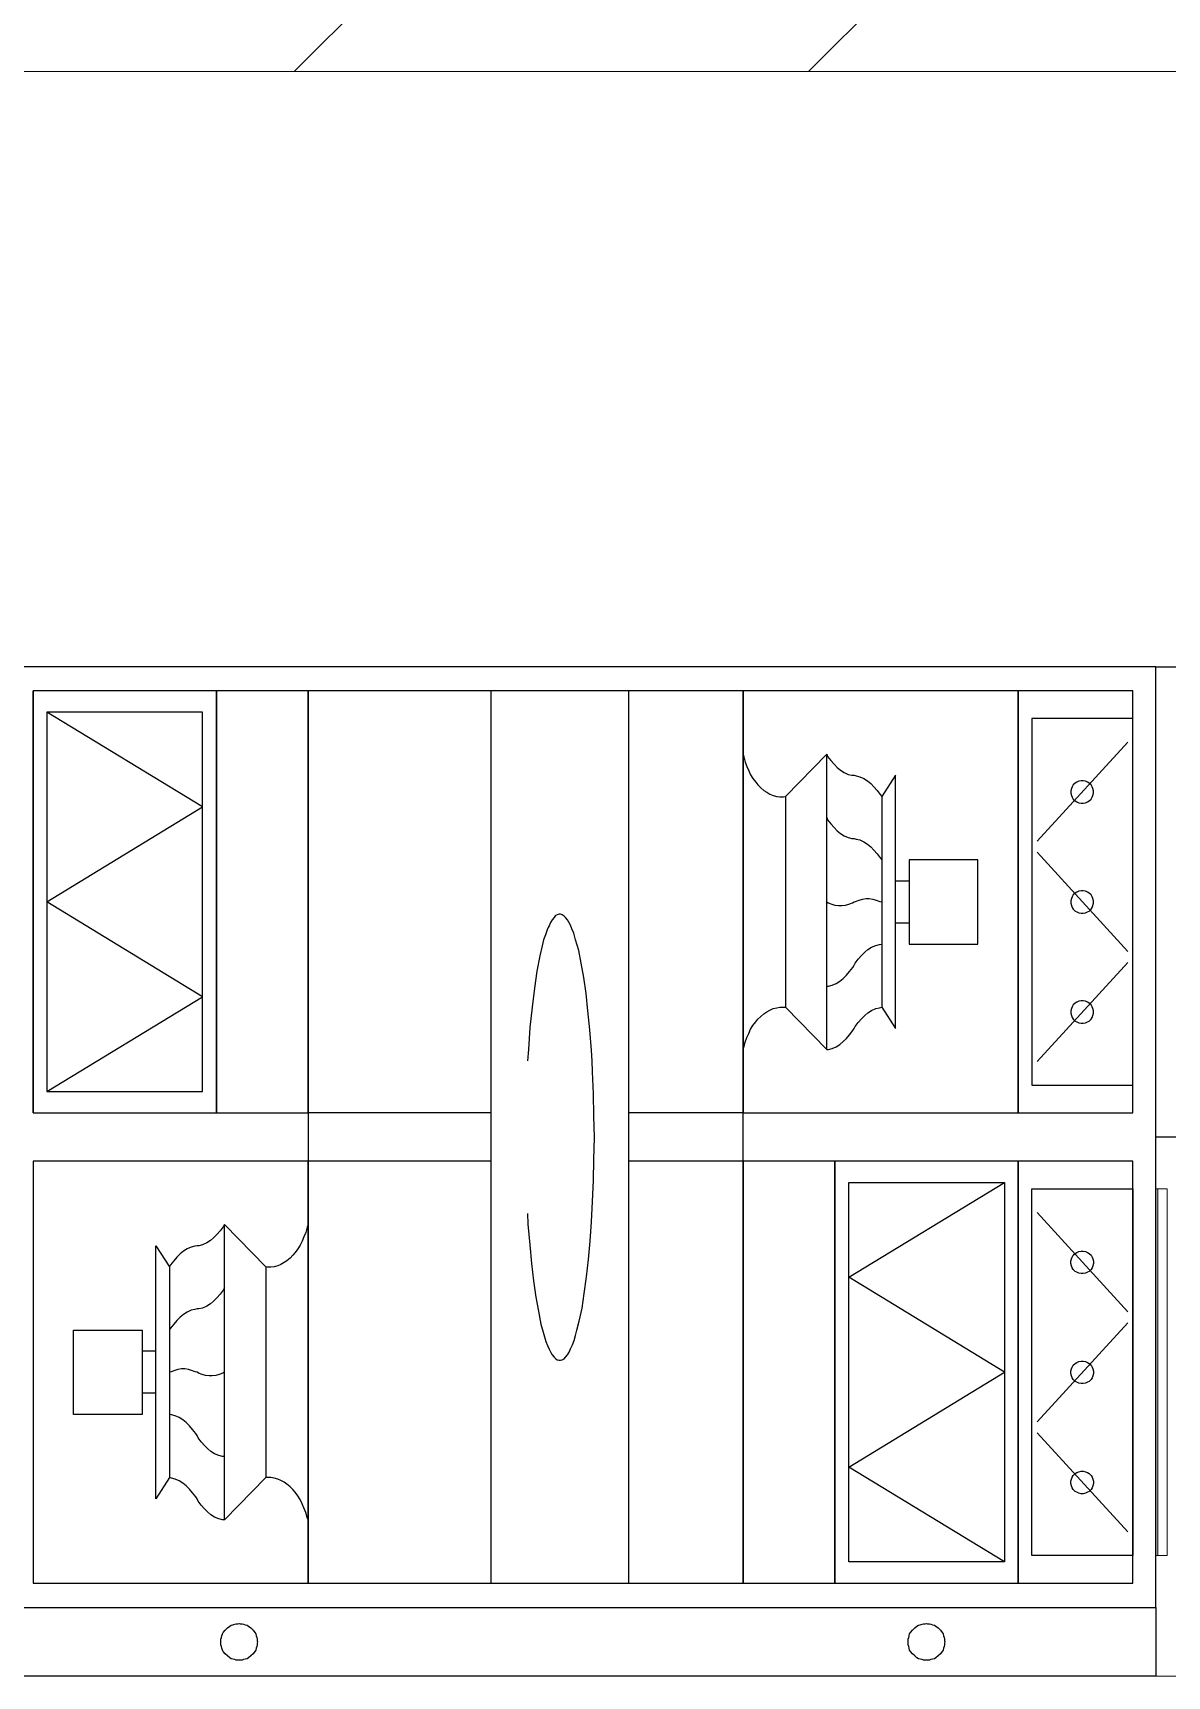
# Model space of a CAD drawing. Header units: millimetres. Extents: x 59762 to 60194, y -87842 to -87548.
# Drawn here: x 60122.022 to 60124.497, y -87709.492 to -87705.907 of the extents above; entities that cross this region are included whole.
import ezdxf

# ---------------------------------------------------------------- set-up
doc = ezdxf.new("R2010")
doc.units = ezdxf.units.MM
doc.linetypes.add('JIS_02_1.2', pattern=[2.5, 1.25, -1.25])
for name, color, linetype in [('FLECAD1', 7, 'Continuous'), ('FLECAD2', 7, 'Continuous'), ('FLECAD3', 7, 'Continuous')]:
    doc.layers.add(name, color=color, linetype=linetype)
doc.layers.add('kanały', color=7, linetype='Continuous', lineweight=20)
doc.layers.add('osie', color=7, linetype='JIS_02_1.2', lineweight=5, transparency=0.7)
doc.layers.add('podkład', color=7, linetype='Continuous', lineweight=13, transparency=0.7)

msp = doc.modelspace()

# ---------------------------------------------------------------- hatches: boundary and pattern name
at = {"layer": 'kanały', "ltscale": 20}
h = msp.add_hatch(color=256, dxfattribs=at)
h.dxf.hatch_style = 1
h.paths.add_polyline_path([(60124.477233, -87709.228552), (60124.477233, -87708.428418), (60124.472233, -87708.428552), (60124.472233, -87709.228552)])
at = {"layer": 'podkład'}
h = msp.add_hatch(dxfattribs=at)
h.set_pattern_fill('ANSI31', color=256, scale=0.25)
h.set_pattern_definition([(45, (57109.71775, -93668.8798), (-0.56126601, 0.56126601), [])])
h.paths.add_polyline_path([(60127.687133, -87705.991552), (60127.687133, -87709.491552), (60127.927133, -87709.491552), (60127.927133, -87705.491552), (60118.687133, -87705.491552), (60118.337133, -87705.491552), (60118.337133, -87709.491552), (60118.687133, -87709.491552), (60118.687133, -87705.991552)])

# ---------------------------------------------------------------- linework, layer by layer
at = {"layer": 'FLECAD1', "linetype": 'Continuous'}
for points in [[(60121.972233, -87709.341552, 0), (60124.472233, -87709.341552, 0), (60124.472233, -87707.289552, 0), (60121.972233, -87707.289552, 0), (60121.972233, -87709.341552, 0)], [(60124.472233, -87708.315552, 0), (60124.472233, -87707.289552, 0), (60125.072233, -87707.289552, 0), (60125.072233, -87708.315552, 0), (60124.472233, -87708.315552, 0)], [(60124.472233, -87709.491552, 0), (60121.972233, -87709.491552, 0), (60121.972233, -87709.341552, 0), (60124.472233, -87709.341552, 0), (60124.472233, -87709.491552, 0)]]:
    msp.add_polyline3d(points, dxfattribs=at)
at = {"layer": 'FLECAD2', "linetype": 'Continuous'}
for points in [[(60122.022233, -87707.342552, 0), (60122.022233, -87708.262552, 0), (60122.022233, -87707.342552, 0), (60122.022233, -87708.262552, 0), (60122.022233, -87708.262552, 0), (60122.022233, -87707.342552, 0), (60122.022233, -87707.342552, 0), (60122.022233, -87707.342552, 0)], [(60122.022233, -87707.342552, 0), (60122.022233, -87708.262552, 0), (60122.422233, -87708.262552, 0), (60122.422233, -87707.342552, 0), (60122.022233, -87707.342552, 0)], [(60122.422233, -87707.342552, 0), (60122.422233, -87708.262552, 0), (60122.622233, -87708.262552, 0), (60122.622233, -87707.342552, 0), (60122.422233, -87707.342552, 0)], [(60122.622233, -87709.288552, 0), (60123.572233, -87709.288552, 0), (60123.572233, -87707.342552, 0), (60122.622233, -87707.342552, 0), (60122.622233, -87709.288552, 0)], [(60123.572233, -87707.342552, 0), (60123.572233, -87708.262552, 0), (60124.172233, -87708.262552, 0), (60124.172233, -87707.342552, 0), (60123.572233, -87707.342552, 0)], [(60124.172233, -87707.342552, 0), (60124.172233, -87708.262552, 0), (60124.422233, -87708.262552, 0), (60124.422233, -87707.342552, 0), (60124.172233, -87707.342552, 0)], [(60122.022233, -87708.262552, 0), (60122.022233, -87708.262552, 0)], [(60122.022233, -87709.288552, 0), (60122.622233, -87709.288552, 0), (60122.622233, -87708.368552, 0), (60122.022233, -87708.368552, 0), (60122.022233, -87709.288552, 0)], [(60123.572233, -87709.288552, 0), (60123.772233, -87709.288552, 0), (60123.772233, -87708.368552, 0), (60123.572233, -87708.368552, 0), (60123.572233, -87709.288552, 0)], [(60123.772233, -87709.288552, 0), (60124.172233, -87709.288552, 0), (60124.172233, -87708.368552, 0), (60123.772233, -87708.368552, 0), (60123.772233, -87709.288552, 0)], [(60124.172233, -87709.288552, 0), (60124.422233, -87709.288552, 0), (60124.422233, -87708.368552, 0), (60124.172233, -87708.368552, 0), (60124.172233, -87709.288552, 0)]]:
    msp.add_polyline3d(points, dxfattribs=at)
at = {"layer": 'FLECAD3', "linetype": 'Continuous'}
for p, q in [((60123.022233, -87709.288552), (60123.022233, -87707.342552)), ((60123.322233, -87709.288552), (60123.322233, -87707.342552)), ((60122.392233, -87707.595552), (60122.052233, -87707.388552)), ((60124.411233, -87707.454552), (60124.213233, -87707.670552)), ((60123.572233, -87707.480552), (60123.573233, -87707.486552)), ((60123.573233, -87707.486552), (60123.576233, -87707.497552)), ((60123.576233, -87707.497552), (60123.580233, -87707.507552)), ((60123.754233, -87707.480552), (60123.756233, -87707.485552)), ((60123.756233, -87707.485552), (60123.763233, -87707.494552)), ((60123.763233, -87707.494552), (60123.770233, -87707.502552)), ((60123.770233, -87707.502552), (60123.777233, -87707.509552)), ((60123.580233, -87707.507552), (60123.584233, -87707.516552)), ((60123.584233, -87707.516552), (60123.588233, -87707.525552)), ((60123.588233, -87707.525552), (60123.593233, -87707.533552)), ((60123.593233, -87707.533552), (60123.599233, -87707.541552)), ((60123.777233, -87707.509552), (60123.784233, -87707.515552)), ((60123.784233, -87707.515552), (60123.792233, -87707.520552)), ((60123.792233, -87707.520552), (60123.801233, -87707.524552)), ((60123.801233, -87707.524552), (60123.809233, -87707.526552)), ((60123.809233, -87707.526552), (60123.814233, -87707.526552)), ((60123.814233, -87707.526552), (60123.818233, -87707.527552)), ((60123.818233, -87707.527552), (60123.826233, -87707.529552)), ((60123.826233, -87707.529552), (60123.835233, -87707.533552)), ((60123.835233, -87707.533552), (60123.843233, -87707.538552)), ((60123.843233, -87707.538552), (60123.850233, -87707.544552)), ((60123.599233, -87707.541552), (60123.604233, -87707.547552)), ((60123.604233, -87707.547552), (60123.610233, -87707.553552)), ((60123.610233, -87707.553552), (60123.617233, -87707.559552)), ((60123.617233, -87707.559552), (60123.623233, -87707.563552)), ((60123.623233, -87707.563552), (60123.630233, -87707.567552)), ((60123.630233, -87707.567552), (60123.637233, -87707.570552)), ((60123.637233, -87707.570552), (60123.645233, -87707.572552)), ((60123.645233, -87707.572552), (60123.652233, -87707.573552)), ((60123.652233, -87707.573552), (60123.660233, -87707.573552)), ((60123.660233, -87707.573552), (60123.664233, -87707.572552)), ((60123.850233, -87707.544552), (60123.857233, -87707.551552)), ((60123.857233, -87707.551552), (60123.864233, -87707.559552)), ((60123.864233, -87707.559552), (60123.871233, -87707.568552)), ((60123.871233, -87707.568552), (60123.874233, -87707.572552)), ((60122.052233, -87707.802552), (60122.392233, -87707.595552)), ((60123.754233, -87707.618552), (60123.756233, -87707.623552)), ((60123.756233, -87707.623552), (60123.763233, -87707.632552)), ((60123.763233, -87707.632552), (60123.770233, -87707.640552)), ((60123.770233, -87707.640552), (60123.777233, -87707.647552)), ((60123.777233, -87707.647552), (60123.784233, -87707.653552)), ((60123.784233, -87707.653552), (60123.792233, -87707.658552)), ((60123.792233, -87707.658552), (60123.801233, -87707.662552)), ((60123.801233, -87707.662552), (60123.809233, -87707.664552)), ((60123.809233, -87707.664552), (60123.814233, -87707.664552)), ((60123.814233, -87707.664552), (60123.818233, -87707.665552)), ((60123.818233, -87707.665552), (60123.826233, -87707.667552)), ((60123.826233, -87707.667552), (60123.835233, -87707.671552)), ((60123.835233, -87707.671552), (60123.843233, -87707.676552)), ((60123.843233, -87707.676552), (60123.850233, -87707.682552)), ((60123.850233, -87707.682552), (60123.857233, -87707.689552)), ((60123.857233, -87707.689552), (60123.864233, -87707.697552)), ((60123.864233, -87707.697552), (60123.871233, -87707.706552)), ((60123.871233, -87707.706552), (60123.874233, -87707.710552)), ((60124.411233, -87707.910552), (60124.213233, -87707.694552)), ((60123.904233, -87707.756552), (60123.934233, -87707.756552)), ((60122.392233, -87708.009552), (60122.052233, -87707.802552)), ((60123.754233, -87707.802552), (60123.757233, -87707.804552)), ((60123.757233, -87707.804552), (60123.765233, -87707.807552)), ((60123.765233, -87707.807552), (60123.772233, -87707.809552)), ((60123.772233, -87707.809552), (60123.780233, -87707.810552)), ((60123.780233, -87707.810552), (60123.787233, -87707.810552)), ((60123.787233, -87707.810552), (60123.795233, -87707.809552)), ((60123.795233, -87707.809552), (60123.802233, -87707.807552)), ((60123.802233, -87707.807552), (60123.810233, -87707.804552)), ((60123.810233, -87707.804552), (60123.814233, -87707.802552)), ((60123.814233, -87707.802552), (60123.817233, -87707.801552)), ((60123.817233, -87707.801552), (60123.825233, -87707.798552)), ((60123.825233, -87707.798552), (60123.832233, -87707.796552)), ((60123.832233, -87707.796552), (60123.840233, -87707.795552)), ((60123.840233, -87707.795552), (60123.847233, -87707.795552)), ((60123.847233, -87707.795552), (60123.855233, -87707.796552)), ((60123.855233, -87707.796552), (60123.862233, -87707.798552)), ((60123.862233, -87707.798552), (60123.870233, -87707.801552)), ((60123.870233, -87707.801552), (60123.874233, -87707.802552)), ((60123.146233, -87707.858552), (60123.144233, -87707.863552)), ((60123.148233, -87707.854552), (60123.146233, -87707.858552)), ((60123.151233, -87707.847552), (60123.148233, -87707.854552)), ((60123.155233, -87707.841552), (60123.151233, -87707.847552)), ((60123.159233, -87707.836552), (60123.155233, -87707.841552)), ((60123.162233, -87707.832552), (60123.159233, -87707.836552)), ((60123.166233, -87707.830552), (60123.162233, -87707.832552)), ((60123.170233, -87707.829552), (60123.166233, -87707.830552)), ((60123.173233, -87707.829552), (60123.170233, -87707.829552)), ((60123.177233, -87707.830552), (60123.173233, -87707.829552)), ((60123.181233, -87707.833552), (60123.177233, -87707.830552)), ((60123.184233, -87707.836552), (60123.181233, -87707.833552)), ((60123.188233, -87707.841552), (60123.184233, -87707.836552)), ((60123.191233, -87707.846552), (60123.188233, -87707.841552)), ((60123.195233, -87707.853552), (60123.191233, -87707.846552)), ((60123.198233, -87707.861552), (60123.195233, -87707.853552)), ((60123.202233, -87707.870552), (60123.198233, -87707.861552)), ((60123.904233, -87707.848552), (60123.934233, -87707.848552)), ((60123.136233, -87707.885552), (60123.133233, -87707.898552)), ((60123.140233, -87707.874552), (60123.136233, -87707.885552)), ((60123.144233, -87707.863552), (60123.140233, -87707.874552)), ((60123.206233, -87707.885552), (60123.202233, -87707.870552)), ((60123.213233, -87707.908552), (60123.206233, -87707.885552)), ((60123.852233, -87707.901552), (60123.861233, -87707.897552)), ((60123.861233, -87707.897552), (60123.869233, -87707.895552)), ((60123.869233, -87707.895552), (60123.874233, -87707.894552)), ((60123.128233, -87707.920552), (60123.121233, -87707.953552)), ((60123.133233, -87707.898552), (60123.128233, -87707.920552)), ((60123.218233, -87707.936552), (60123.213233, -87707.908552)), ((60123.816233, -87707.936552), (60123.823233, -87707.927552)), ((60123.823233, -87707.927552), (60123.830233, -87707.919552)), ((60123.830233, -87707.919552), (60123.837233, -87707.912552)), ((60123.837233, -87707.912552), (60123.844233, -87707.906552)), ((60123.844233, -87707.906552), (60123.852233, -87707.901552)), ((60123.121233, -87707.953552), (60123.116233, -87707.990552)), ((60123.224233, -87707.967552), (60123.218233, -87707.936552)), ((60123.229233, -87708.002552), (60123.224233, -87707.967552)), ((60123.783233, -87707.975552), (60123.790233, -87707.969552)), ((60123.790233, -87707.969552), (60123.797233, -87707.962552)), ((60123.797233, -87707.962552), (60123.804233, -87707.954552)), ((60123.804233, -87707.954552), (60123.811233, -87707.945552)), ((60123.811233, -87707.945552), (60123.814233, -87707.940552)), ((60123.814233, -87707.940552), (60123.816233, -87707.936552)), ((60124.411233, -87707.934552), (60124.213233, -87708.150552)), ((60123.116233, -87707.990552), (60123.111233, -87708.032552)), ((60123.233233, -87708.040552), (60123.229233, -87708.002552)), ((60123.754233, -87707.986552), (60123.758233, -87707.986552)), ((60123.758233, -87707.986552), (60123.766233, -87707.984552)), ((60123.766233, -87707.984552), (60123.775233, -87707.980552)), ((60123.775233, -87707.980552), (60123.783233, -87707.975552)), ((60122.052233, -87708.216552), (60122.392233, -87708.009552)), ((60123.111233, -87708.032552), (60123.106233, -87708.076552)), ((60123.237233, -87708.081552), (60123.233233, -87708.040552)), ((60123.623233, -87708.042552), (60123.630233, -87708.038552)), ((60123.630233, -87708.038552), (60123.637233, -87708.035552)), ((60123.637233, -87708.035552), (60123.645233, -87708.033552)), ((60123.645233, -87708.033552), (60123.652233, -87708.032552)), ((60123.652233, -87708.032552), (60123.660233, -87708.032552)), ((60123.660233, -87708.032552), (60123.664233, -87708.032552)), ((60123.844233, -87708.044552), (60123.852233, -87708.039552)), ((60123.852233, -87708.039552), (60123.861233, -87708.035552)), ((60123.861233, -87708.035552), (60123.869233, -87708.033552)), ((60123.869233, -87708.033552), (60123.874233, -87708.032552)), ((60123.106233, -87708.076552), (60123.103233, -87708.124552)), ((60123.588233, -87708.080552), (60123.593233, -87708.072552)), ((60123.593233, -87708.072552), (60123.599233, -87708.064552)), ((60123.599233, -87708.064552), (60123.604233, -87708.058552)), ((60123.604233, -87708.058552), (60123.610233, -87708.052552)), ((60123.610233, -87708.052552), (60123.617233, -87708.046552)), ((60123.617233, -87708.046552), (60123.623233, -87708.042552)), ((60123.814233, -87708.078552), (60123.816233, -87708.074552)), ((60123.816233, -87708.074552), (60123.823233, -87708.065552)), ((60123.823233, -87708.065552), (60123.830233, -87708.057552)), ((60123.830233, -87708.057552), (60123.837233, -87708.050552)), ((60123.837233, -87708.050552), (60123.844233, -87708.044552)), ((60123.241233, -87708.126552), (60123.237233, -87708.081552)), ((60123.573233, -87708.119552), (60123.576233, -87708.108552)), ((60123.576233, -87708.108552), (60123.580233, -87708.098552)), ((60123.580233, -87708.098552), (60123.584233, -87708.089552)), ((60123.584233, -87708.089552), (60123.588233, -87708.080552)), ((60123.775233, -87708.118552), (60123.783233, -87708.113552)), ((60123.783233, -87708.113552), (60123.790233, -87708.107552)), ((60123.790233, -87708.107552), (60123.797233, -87708.100552)), ((60123.797233, -87708.100552), (60123.804233, -87708.092552)), ((60123.804233, -87708.092552), (60123.811233, -87708.083552)), ((60123.811233, -87708.083552), (60123.814233, -87708.078552)), ((60123.103233, -87708.124552), (60123.101233, -87708.149552)), ((60123.242233, -87708.149552), (60123.241233, -87708.126552)), ((60123.572233, -87708.124552), (60123.573233, -87708.119552)), ((60123.754233, -87708.124552), (60123.758233, -87708.124552)), ((60123.758233, -87708.124552), (60123.766233, -87708.122552)), ((60123.766233, -87708.122552), (60123.775233, -87708.118552)), ((60123.243233, -87708.173552), (60123.242233, -87708.149552)), ((60123.245233, -87708.221552), (60123.243233, -87708.173552)), ((60123.246233, -87708.269552), (60123.245233, -87708.221552)), ((60123.022233, -87708.262552), (60122.622233, -87708.262552)), ((60123.247233, -87708.316552), (60123.246233, -87708.269552)), ((60123.572233, -87708.262552), (60123.322233, -87708.262552)), ((60123.246233, -87708.364552), (60123.247233, -87708.316552)), ((60123.022233, -87708.368552), (60122.622233, -87708.368552)), ((60123.245233, -87708.410552), (60123.246233, -87708.364552)), ((60123.572233, -87708.368552), (60123.322233, -87708.368552)), ((60123.243233, -87708.456552), (60123.245233, -87708.410552)), ((60123.802233, -87708.621552), (60124.142233, -87708.414552)), ((60123.241233, -87708.500552), (60123.243233, -87708.456552)), ((60122.440233, -87708.506552), (60122.437233, -87708.511552)), ((60122.622233, -87708.506552), (60122.620233, -87708.512552)), ((60123.101233, -87708.482552), (60123.102233, -87708.505552)), ((60123.102233, -87708.505552), (60123.106233, -87708.550552)), ((60123.238233, -87708.542552), (60123.241233, -87708.500552)), ((60124.213233, -87708.480552), (60124.411233, -87708.696552)), ((60122.409233, -87708.541552), (60122.401233, -87708.546552)), ((60122.416233, -87708.535552), (60122.409233, -87708.541552)), ((60122.423233, -87708.528552), (60122.416233, -87708.535552)), ((60122.430233, -87708.520552), (60122.423233, -87708.528552)), ((60122.437233, -87708.511552), (60122.430233, -87708.520552)), ((60122.609233, -87708.542552), (60122.605233, -87708.551552)), ((60122.613233, -87708.533552), (60122.609233, -87708.542552)), ((60122.617233, -87708.523552), (60122.613233, -87708.533552)), ((60122.620233, -87708.512552), (60122.617233, -87708.523552)), ((60123.234233, -87708.582552), (60123.238233, -87708.542552)), ((60122.336233, -87708.577552), (60122.329233, -87708.585552)), ((60122.343233, -87708.570552), (60122.336233, -87708.577552)), ((60122.350233, -87708.564552), (60122.343233, -87708.570552)), ((60122.358233, -87708.559552), (60122.350233, -87708.564552)), ((60122.367233, -87708.555552), (60122.358233, -87708.559552)), ((60122.375233, -87708.553552), (60122.367233, -87708.555552)), ((60122.380233, -87708.552552), (60122.375233, -87708.553552)), ((60122.384233, -87708.552552), (60122.380233, -87708.552552)), ((60122.392233, -87708.550552), (60122.384233, -87708.552552)), ((60122.401233, -87708.546552), (60122.392233, -87708.550552)), ((60122.583233, -87708.579552), (60122.576233, -87708.585552)), ((60122.589233, -87708.573552), (60122.583233, -87708.579552)), ((60122.594233, -87708.567552), (60122.589233, -87708.573552)), ((60122.600233, -87708.559552), (60122.594233, -87708.567552)), ((60122.605233, -87708.551552), (60122.600233, -87708.559552)), ((60123.106233, -87708.550552), (60123.110233, -87708.591552)), ((60122.322233, -87708.594552), (60122.320233, -87708.598552)), ((60122.329233, -87708.585552), (60122.322233, -87708.594552)), ((60122.533233, -87708.599552), (60122.530233, -87708.598552)), ((60122.541233, -87708.599552), (60122.533233, -87708.599552)), ((60122.548233, -87708.598552), (60122.541233, -87708.599552)), ((60122.556233, -87708.596552), (60122.548233, -87708.598552)), ((60122.563233, -87708.593552), (60122.556233, -87708.596552)), ((60122.570233, -87708.589552), (60122.563233, -87708.593552)), ((60122.576233, -87708.585552), (60122.570233, -87708.589552)), ((60123.110233, -87708.591552), (60123.114233, -87708.629552)), ((60123.230233, -87708.620552), (60123.234233, -87708.582552)), ((60122.437233, -87708.649552), (60122.430233, -87708.658552)), ((60122.440233, -87708.644552), (60122.437233, -87708.649552)), ((60123.114233, -87708.629552), (60123.119233, -87708.664552)), ((60123.225233, -87708.656552), (60123.230233, -87708.620552)), ((60124.142233, -87708.828552), (60123.802233, -87708.621552)), ((60122.401233, -87708.684552), (60122.392233, -87708.688552)), ((60122.409233, -87708.679552), (60122.401233, -87708.684552)), ((60122.416233, -87708.673552), (60122.409233, -87708.679552)), ((60122.423233, -87708.666552), (60122.416233, -87708.673552)), ((60122.430233, -87708.658552), (60122.423233, -87708.666552)), ((60123.119233, -87708.664552), (60123.125233, -87708.695552)), ((60123.220233, -87708.688552), (60123.225233, -87708.656552)), ((60122.336233, -87708.715552), (60122.329233, -87708.723552)), ((60122.343233, -87708.708552), (60122.336233, -87708.715552)), ((60122.350233, -87708.702552), (60122.343233, -87708.708552)), ((60122.358233, -87708.697552), (60122.350233, -87708.702552)), ((60122.367233, -87708.693552), (60122.358233, -87708.697552)), ((60122.375233, -87708.691552), (60122.367233, -87708.693552)), ((60122.380233, -87708.690552), (60122.375233, -87708.691552)), ((60122.384233, -87708.690552), (60122.380233, -87708.690552)), ((60122.392233, -87708.688552), (60122.384233, -87708.690552)), ((60123.125233, -87708.695552), (60123.130233, -87708.723552)), ((60123.209233, -87708.736552), (60123.214233, -87708.717552)), ((60123.214233, -87708.717552), (60123.220233, -87708.688552)), ((60124.213233, -87708.936552), (60124.411233, -87708.720552)), ((60122.322233, -87708.732552), (60122.320233, -87708.736552)), ((60122.329233, -87708.723552), (60122.322233, -87708.732552)), ((60123.130233, -87708.723552), (60123.137233, -87708.746552)), ((60123.137233, -87708.746552), (60123.141233, -87708.761552)), ((60123.203233, -87708.759552), (60123.206233, -87708.748552)), ((60123.206233, -87708.748552), (60123.209233, -87708.736552)), ((60122.290233, -87708.782552), (60122.260233, -87708.782552)), ((60123.141233, -87708.761552), (60123.145233, -87708.770552)), ((60123.145233, -87708.770552), (60123.148233, -87708.778552)), ((60123.148233, -87708.778552), (60123.152233, -87708.785552)), ((60123.152233, -87708.785552), (60123.155233, -87708.790552)), ((60123.155233, -87708.790552), (60123.159233, -87708.795552)), ((60123.184233, -87708.795552), (60123.188233, -87708.790552)), ((60123.188233, -87708.790552), (60123.192233, -87708.784552)), ((60123.192233, -87708.784552), (60123.195233, -87708.777552)), ((60123.195233, -87708.777552), (60123.197233, -87708.773552)), ((60123.197233, -87708.773552), (60123.199233, -87708.768552)), ((60123.199233, -87708.768552), (60123.203233, -87708.759552)), ((60122.323233, -87708.827552), (60122.320233, -87708.828552)), ((60122.331233, -87708.824552), (60122.323233, -87708.827552)), ((60122.338233, -87708.822552), (60122.331233, -87708.824552)), ((60122.346233, -87708.821552), (60122.338233, -87708.822552)), ((60122.353233, -87708.821552), (60122.346233, -87708.821552)), ((60122.361233, -87708.822552), (60122.353233, -87708.821552)), ((60122.368233, -87708.824552), (60122.361233, -87708.822552)), ((60122.376233, -87708.827552), (60122.368233, -87708.824552)), ((60122.380233, -87708.828552), (60122.376233, -87708.827552)), ((60122.383233, -87708.830552), (60122.380233, -87708.828552)), ((60122.440233, -87708.828552), (60122.436233, -87708.830552)), ((60123.159233, -87708.795552), (60123.162233, -87708.798552)), ((60123.162233, -87708.798552), (60123.166233, -87708.801552)), ((60123.166233, -87708.801552), (60123.170233, -87708.802552)), ((60123.170233, -87708.802552), (60123.173233, -87708.802552)), ((60123.173233, -87708.802552), (60123.177233, -87708.801552)), ((60123.177233, -87708.801552), (60123.181233, -87708.799552)), ((60123.181233, -87708.799552), (60123.184233, -87708.795552)), ((60123.802233, -87709.035552), (60124.142233, -87708.828552)), ((60122.391233, -87708.833552), (60122.383233, -87708.830552)), ((60122.398233, -87708.835552), (60122.391233, -87708.833552)), ((60122.406233, -87708.836552), (60122.398233, -87708.835552)), ((60122.413233, -87708.836552), (60122.406233, -87708.836552)), ((60122.421233, -87708.835552), (60122.413233, -87708.836552)), ((60122.428233, -87708.833552), (60122.421233, -87708.835552)), ((60122.436233, -87708.830552), (60122.428233, -87708.833552)), ((60122.290233, -87708.874552), (60122.260233, -87708.874552)), ((60122.324233, -87708.921552), (60122.320233, -87708.920552)), ((60122.332233, -87708.923552), (60122.324233, -87708.921552)), ((60122.341233, -87708.927552), (60122.332233, -87708.923552)), ((60122.349233, -87708.932552), (60122.341233, -87708.927552)), ((60122.356233, -87708.938552), (60122.349233, -87708.932552)), ((60122.363233, -87708.945552), (60122.356233, -87708.938552)), ((60122.370233, -87708.953552), (60122.363233, -87708.945552)), ((60122.377233, -87708.962552), (60122.370233, -87708.953552)), ((60122.380233, -87708.966552), (60122.377233, -87708.962552)), ((60122.382233, -87708.971552), (60122.380233, -87708.966552)), ((60122.389233, -87708.980552), (60122.382233, -87708.971552)), ((60124.213233, -87708.960552), (60124.411233, -87709.176552)), ((60122.396233, -87708.988552), (60122.389233, -87708.980552)), ((60122.403233, -87708.995552), (60122.396233, -87708.988552)), ((60122.410233, -87709.001552), (60122.403233, -87708.995552)), ((60122.418233, -87709.006552), (60122.410233, -87709.001552)), ((60122.427233, -87709.010552), (60122.418233, -87709.006552)), ((60122.435233, -87709.012552), (60122.427233, -87709.010552)), ((60122.440233, -87709.012552), (60122.435233, -87709.012552)), ((60124.142233, -87709.242552), (60123.802233, -87709.035552)), ((60122.324233, -87709.059552), (60122.320233, -87709.058552)), ((60122.332233, -87709.061552), (60122.324233, -87709.059552)), ((60122.341233, -87709.065552), (60122.332233, -87709.061552)), ((60122.349233, -87709.070552), (60122.341233, -87709.065552)), ((60122.356233, -87709.076552), (60122.349233, -87709.070552)), ((60122.363233, -87709.083552), (60122.356233, -87709.076552)), ((60122.533233, -87709.058552), (60122.530233, -87709.058552)), ((60122.541233, -87709.058552), (60122.533233, -87709.058552)), ((60122.548233, -87709.059552), (60122.541233, -87709.058552)), ((60122.556233, -87709.061552), (60122.548233, -87709.059552)), ((60122.563233, -87709.064552), (60122.556233, -87709.061552)), ((60122.570233, -87709.068552), (60122.563233, -87709.064552)), ((60122.576233, -87709.072552), (60122.570233, -87709.068552)), ((60122.583233, -87709.078552), (60122.576233, -87709.072552)), ((60122.589233, -87709.084552), (60122.583233, -87709.078552)), ((60122.370233, -87709.091552), (60122.363233, -87709.083552)), ((60122.377233, -87709.100552), (60122.370233, -87709.091552)), ((60122.380233, -87709.104552), (60122.377233, -87709.100552)), ((60122.382233, -87709.109552), (60122.380233, -87709.104552)), ((60122.389233, -87709.118552), (60122.382233, -87709.109552)), ((60122.594233, -87709.090552), (60122.589233, -87709.084552)), ((60122.600233, -87709.098552), (60122.594233, -87709.090552)), ((60122.605233, -87709.106552), (60122.600233, -87709.098552)), ((60122.609233, -87709.115552), (60122.605233, -87709.106552)), ((60122.613233, -87709.124552), (60122.609233, -87709.115552)), ((60122.396233, -87709.126552), (60122.389233, -87709.118552)), ((60122.403233, -87709.133552), (60122.396233, -87709.126552)), ((60122.410233, -87709.139552), (60122.403233, -87709.133552)), ((60122.418233, -87709.144552), (60122.410233, -87709.139552)), ((60122.427233, -87709.148552), (60122.418233, -87709.144552)), ((60122.435233, -87709.150552), (60122.427233, -87709.148552)), ((60122.440233, -87709.150552), (60122.435233, -87709.150552)), ((60122.617233, -87709.134552), (60122.613233, -87709.124552)), ((60122.620233, -87709.145552), (60122.617233, -87709.134552)), ((60122.622233, -87709.150552), (60122.620233, -87709.145552))]:
    msp.add_line(p, q, dxfattribs=at)
for points in [[(60122.052233, -87707.388552, 0), (60122.052233, -87708.216552, 0), (60122.392233, -87708.216552, 0), (60122.392233, -87707.388552, 0), (60122.052233, -87707.388552, 0)], [(60124.202233, -87707.402552, 0), (60124.202233, -87708.202552, 0), (60124.422233, -87708.202552, 0), (60124.422233, -87707.402552, 0), (60124.202233, -87707.402552, 0)], [(60123.664233, -87707.572552, 0), (60123.664233, -87708.032552, 0), (60123.754233, -87708.124552, 0), (60123.754233, -87707.480552, 0), (60123.664233, -87707.572552, 0)], [(60123.874233, -87707.572552, 0), (60123.874233, -87708.032552, 0), (60123.904233, -87708.078552, 0), (60123.904233, -87707.526552, 0), (60123.874233, -87707.572552, 0)], [(60124.288233, -87707.555552, 0), (60124.287233, -87707.560552, 0), (60124.287233, -87707.562552, 0), (60124.287233, -87707.565552, 0), (60124.288233, -87707.570552, 0), (60124.290233, -87707.574552, 0), (60124.292233, -87707.578552, 0), (60124.296233, -87707.582552, 0), (60124.300233, -87707.584552, 0), (60124.304233, -87707.586552, 0), (60124.309233, -87707.587552, 0), (60124.312233, -87707.587552, 0), (60124.314233, -87707.587552, 0), (60124.319233, -87707.586552, 0), (60124.323233, -87707.584552, 0), (60124.327233, -87707.582552, 0), (60124.331233, -87707.578552, 0), (60124.333233, -87707.574552, 0), (60124.335233, -87707.570552, 0), (60124.336233, -87707.565552, 0), (60124.336233, -87707.562552, 0), (60124.336233, -87707.560552, 0), (60124.335233, -87707.555552, 0), (60124.333233, -87707.551552, 0), (60124.331233, -87707.547552, 0), (60124.327233, -87707.543552, 0), (60124.323233, -87707.541552, 0), (60124.319233, -87707.539552, 0), (60124.314233, -87707.538552, 0), (60124.312233, -87707.538552, 0), (60124.309233, -87707.538552, 0), (60124.304233, -87707.539552, 0), (60124.300233, -87707.541552, 0), (60124.296233, -87707.543552, 0), (60124.292233, -87707.547552, 0), (60124.290233, -87707.551552, 0), (60124.288233, -87707.555552, 0)], [(60124.314233, -87707.538552, 0), (60124.312233, -87707.538552, 0), (60124.309233, -87707.538552, 0)], [(60124.314233, -87707.538552, 0), (60124.312233, -87707.538552, 0), (60124.309233, -87707.538552, 0)], [(60124.287233, -87707.560552, 0), (60124.287233, -87707.562552, 0), (60124.287233, -87707.562552, 0), (60124.287233, -87707.565552, 0)], [(60124.287233, -87707.560552, 0), (60124.287233, -87707.562552, 0), (60124.287233, -87707.565552, 0)], [(60124.287233, -87707.562552, 0), (60124.287233, -87707.562552, 0)], [(60124.336233, -87707.565552, 0), (60124.336233, -87707.562552, 0), (60124.336233, -87707.560552, 0)], [(60124.336233, -87707.565552, 0), (60124.336233, -87707.562552, 0), (60124.336233, -87707.560552, 0)], [(60124.309233, -87707.587552, 0), (60124.312233, -87707.587552, 0), (60124.314233, -87707.587552, 0)], [(60124.309233, -87707.587552, 0), (60124.312233, -87707.587552, 0), (60124.314233, -87707.587552, 0)], [(60123.934233, -87707.710552, 0), (60123.934233, -87707.894552, 0), (60124.084233, -87707.894552, 0), (60124.084233, -87707.710552, 0), (60123.934233, -87707.710552, 0)], [(60124.288233, -87707.795552, 0), (60124.287233, -87707.800552, 0), (60124.287233, -87707.802552, 0), (60124.287233, -87707.805552, 0), (60124.288233, -87707.810552, 0), (60124.290233, -87707.814552, 0), (60124.292233, -87707.818552, 0), (60124.296233, -87707.822552, 0), (60124.300233, -87707.824552, 0), (60124.304233, -87707.826552, 0), (60124.309233, -87707.827552, 0), (60124.312233, -87707.827552, 0), (60124.314233, -87707.827552, 0), (60124.319233, -87707.826552, 0), (60124.323233, -87707.824552, 0), (60124.327233, -87707.822552, 0), (60124.331233, -87707.818552, 0), (60124.333233, -87707.814552, 0), (60124.335233, -87707.810552, 0), (60124.336233, -87707.805552, 0), (60124.336233, -87707.802552, 0), (60124.336233, -87707.800552, 0), (60124.335233, -87707.795552, 0), (60124.333233, -87707.791552, 0), (60124.331233, -87707.787552, 0), (60124.327233, -87707.783552, 0), (60124.323233, -87707.781552, 0), (60124.319233, -87707.779552, 0), (60124.314233, -87707.778552, 0), (60124.312233, -87707.778552, 0), (60124.309233, -87707.778552, 0), (60124.304233, -87707.779552, 0), (60124.300233, -87707.781552, 0), (60124.296233, -87707.783552, 0), (60124.292233, -87707.787552, 0), (60124.290233, -87707.791552, 0), (60124.288233, -87707.795552, 0)], [(60124.314233, -87707.778552, 0), (60124.312233, -87707.778552, 0), (60124.309233, -87707.778552, 0)], [(60124.314233, -87707.778552, 0), (60124.312233, -87707.778552, 0), (60124.309233, -87707.778552, 0)], [(60124.287233, -87707.800552, 0), (60124.287233, -87707.802552, 0), (60124.287233, -87707.802552, 0), (60124.287233, -87707.805552, 0)], [(60124.287233, -87707.800552, 0), (60124.287233, -87707.802552, 0), (60124.287233, -87707.805552, 0)], [(60124.287233, -87707.802552, 0), (60124.287233, -87707.802552, 0)], [(60124.336233, -87707.805552, 0), (60124.336233, -87707.802552, 0), (60124.336233, -87707.800552, 0)], [(60124.336233, -87707.805552, 0), (60124.336233, -87707.802552, 0), (60124.336233, -87707.800552, 0)], [(60124.309233, -87707.827552, 0), (60124.312233, -87707.827552, 0), (60124.314233, -87707.827552, 0)], [(60124.309233, -87707.827552, 0), (60124.312233, -87707.827552, 0), (60124.314233, -87707.827552, 0)], [(60124.288233, -87708.035552, 0), (60124.287233, -87708.040552, 0), (60124.287233, -87708.042552, 0), (60124.287233, -87708.045552, 0), (60124.288233, -87708.050552, 0), (60124.290233, -87708.054552, 0), (60124.292233, -87708.058552, 0), (60124.296233, -87708.062552, 0), (60124.300233, -87708.064552, 0), (60124.304233, -87708.066552, 0), (60124.309233, -87708.067552, 0), (60124.312233, -87708.067552, 0), (60124.314233, -87708.067552, 0), (60124.319233, -87708.066552, 0), (60124.323233, -87708.064552, 0), (60124.327233, -87708.062552, 0), (60124.331233, -87708.058552, 0), (60124.333233, -87708.054552, 0), (60124.335233, -87708.050552, 0), (60124.336233, -87708.045552, 0), (60124.336233, -87708.042552, 0), (60124.336233, -87708.040552, 0), (60124.335233, -87708.035552, 0), (60124.333233, -87708.031552, 0), (60124.331233, -87708.027552, 0), (60124.327233, -87708.023552, 0), (60124.323233, -87708.021552, 0), (60124.319233, -87708.019552, 0), (60124.314233, -87708.018552, 0), (60124.312233, -87708.018552, 0), (60124.309233, -87708.018552, 0), (60124.304233, -87708.019552, 0), (60124.300233, -87708.021552, 0), (60124.296233, -87708.023552, 0), (60124.292233, -87708.027552, 0), (60124.290233, -87708.031552, 0), (60124.288233, -87708.035552, 0)], [(60124.287233, -87708.040552, 0), (60124.287233, -87708.042552, 0), (60124.287233, -87708.042552, 0), (60124.287233, -87708.045552, 0)], [(60124.287233, -87708.040552, 0), (60124.287233, -87708.042552, 0), (60124.287233, -87708.045552, 0)], [(60124.314233, -87708.018552, 0), (60124.312233, -87708.018552, 0), (60124.309233, -87708.018552, 0)], [(60124.314233, -87708.018552, 0), (60124.312233, -87708.018552, 0), (60124.309233, -87708.018552, 0)], [(60124.336233, -87708.045552, 0), (60124.336233, -87708.042552, 0), (60124.336233, -87708.040552, 0)], [(60124.336233, -87708.045552, 0), (60124.336233, -87708.042552, 0), (60124.336233, -87708.040552, 0)], [(60124.287233, -87708.042552, 0), (60124.287233, -87708.042552, 0)], [(60124.309233, -87708.067552, 0), (60124.312233, -87708.067552, 0), (60124.314233, -87708.067552, 0)], [(60124.309233, -87708.067552, 0), (60124.312233, -87708.067552, 0), (60124.314233, -87708.067552, 0)], [(60124.142233, -87708.414552, 0), (60124.142233, -87709.242552, 0), (60123.802233, -87709.242552, 0), (60123.802233, -87708.414552, 0), (60124.142233, -87708.414552, 0)], [(60124.422233, -87708.428552, 0), (60124.422233, -87709.228552, 0), (60124.202233, -87709.228552, 0), (60124.202233, -87708.428552, 0), (60124.422233, -87708.428552, 0)], [(60122.530233, -87708.598552, 0), (60122.530233, -87709.058552, 0), (60122.440233, -87709.150552, 0), (60122.440233, -87708.506552, 0), (60122.530233, -87708.598552, 0)], [(60122.320233, -87708.598552, 0), (60122.320233, -87709.058552, 0), (60122.290233, -87709.104552, 0), (60122.290233, -87708.552552, 0), (60122.320233, -87708.598552, 0)], [(60124.335233, -87708.581552, 0), (60124.336233, -87708.586552, 0), (60124.336233, -87708.588552, 0), (60124.336233, -87708.591552, 0), (60124.335233, -87708.596552, 0), (60124.333233, -87708.600552, 0), (60124.331233, -87708.604552, 0), (60124.327233, -87708.608552, 0), (60124.323233, -87708.610552, 0), (60124.319233, -87708.612552, 0), (60124.314233, -87708.613552, 0), (60124.312233, -87708.613552, 0), (60124.309233, -87708.613552, 0), (60124.304233, -87708.612552, 0), (60124.300233, -87708.610552, 0), (60124.296233, -87708.608552, 0), (60124.292233, -87708.604552, 0), (60124.290233, -87708.600552, 0), (60124.288233, -87708.596552, 0), (60124.287233, -87708.591552, 0), (60124.287233, -87708.588552, 0), (60124.287233, -87708.586552, 0), (60124.288233, -87708.581552, 0), (60124.290233, -87708.577552, 0), (60124.292233, -87708.573552, 0), (60124.296233, -87708.569552, 0), (60124.300233, -87708.567552, 0), (60124.304233, -87708.565552, 0), (60124.309233, -87708.564552, 0), (60124.312233, -87708.564552, 0), (60124.314233, -87708.564552, 0), (60124.319233, -87708.565552, 0), (60124.323233, -87708.567552, 0), (60124.327233, -87708.569552, 0), (60124.331233, -87708.573552, 0), (60124.333233, -87708.577552, 0), (60124.335233, -87708.581552, 0)], [(60124.309233, -87708.564552, 0), (60124.312233, -87708.564552, 0), (60124.314233, -87708.564552, 0)], [(60124.309233, -87708.564552, 0), (60124.312233, -87708.564552, 0), (60124.314233, -87708.564552, 0)], [(60124.287233, -87708.591552, 0), (60124.287233, -87708.588552, 0), (60124.287233, -87708.586552, 0)], [(60124.287233, -87708.591552, 0), (60124.287233, -87708.588552, 0), (60124.287233, -87708.586552, 0)], [(60124.314233, -87708.613552, 0), (60124.312233, -87708.613552, 0), (60124.309233, -87708.613552, 0)], [(60124.314233, -87708.613552, 0), (60124.312233, -87708.613552, 0), (60124.309233, -87708.613552, 0)], [(60124.336233, -87708.586552, 0), (60124.336233, -87708.588552, 0), (60124.336233, -87708.588552, 0), (60124.336233, -87708.591552, 0)], [(60124.336233, -87708.586552, 0), (60124.336233, -87708.588552, 0), (60124.336233, -87708.591552, 0)], [(60124.336233, -87708.588552, 0), (60124.336233, -87708.588552, 0)], [(60122.260233, -87708.736552, 0), (60122.260233, -87708.920552, 0), (60122.110233, -87708.920552, 0), (60122.110233, -87708.736552, 0), (60122.260233, -87708.736552, 0)], [(60124.335233, -87708.821552, 0), (60124.336233, -87708.826552, 0), (60124.336233, -87708.828552, 0), (60124.336233, -87708.831552, 0), (60124.335233, -87708.836552, 0), (60124.333233, -87708.840552, 0), (60124.331233, -87708.844552, 0), (60124.327233, -87708.848552, 0), (60124.323233, -87708.850552, 0), (60124.319233, -87708.852552, 0), (60124.314233, -87708.853552, 0), (60124.312233, -87708.853552, 0), (60124.309233, -87708.853552, 0), (60124.304233, -87708.852552, 0), (60124.300233, -87708.850552, 0), (60124.296233, -87708.848552, 0), (60124.292233, -87708.844552, 0), (60124.290233, -87708.840552, 0), (60124.288233, -87708.836552, 0), (60124.287233, -87708.831552, 0), (60124.287233, -87708.828552, 0), (60124.287233, -87708.826552, 0), (60124.288233, -87708.821552, 0), (60124.290233, -87708.817552, 0), (60124.292233, -87708.813552, 0), (60124.296233, -87708.809552, 0), (60124.300233, -87708.807552, 0), (60124.304233, -87708.805552, 0), (60124.309233, -87708.804552, 0), (60124.312233, -87708.804552, 0), (60124.314233, -87708.804552, 0), (60124.319233, -87708.805552, 0), (60124.323233, -87708.807552, 0), (60124.327233, -87708.809552, 0), (60124.331233, -87708.813552, 0), (60124.333233, -87708.817552, 0), (60124.335233, -87708.821552, 0)], [(60124.287233, -87708.831552, 0), (60124.287233, -87708.828552, 0), (60124.287233, -87708.826552, 0)], [(60124.287233, -87708.831552, 0), (60124.287233, -87708.828552, 0), (60124.287233, -87708.826552, 0)], [(60124.309233, -87708.804552, 0), (60124.312233, -87708.804552, 0), (60124.314233, -87708.804552, 0)], [(60124.309233, -87708.804552, 0), (60124.312233, -87708.804552, 0), (60124.314233, -87708.804552, 0)], [(60124.336233, -87708.826552, 0), (60124.336233, -87708.828552, 0), (60124.336233, -87708.828552, 0), (60124.336233, -87708.831552, 0)], [(60124.336233, -87708.826552, 0), (60124.336233, -87708.828552, 0), (60124.336233, -87708.831552, 0)], [(60124.336233, -87708.828552, 0), (60124.336233, -87708.828552, 0)], [(60124.314233, -87708.853552, 0), (60124.312233, -87708.853552, 0), (60124.309233, -87708.853552, 0)], [(60124.314233, -87708.853552, 0), (60124.312233, -87708.853552, 0), (60124.309233, -87708.853552, 0)], [(60124.335233, -87709.061552, 0), (60124.336233, -87709.066552, 0), (60124.336233, -87709.068552, 0), (60124.336233, -87709.071552, 0), (60124.335233, -87709.076552, 0), (60124.333233, -87709.080552, 0), (60124.331233, -87709.084552, 0), (60124.327233, -87709.088552, 0), (60124.323233, -87709.090552, 0), (60124.319233, -87709.092552, 0), (60124.314233, -87709.093552, 0), (60124.312233, -87709.093552, 0), (60124.309233, -87709.093552, 0), (60124.304233, -87709.092552, 0), (60124.300233, -87709.090552, 0), (60124.296233, -87709.088552, 0), (60124.292233, -87709.084552, 0), (60124.290233, -87709.080552, 0), (60124.288233, -87709.076552, 0), (60124.287233, -87709.071552, 0), (60124.287233, -87709.068552, 0), (60124.287233, -87709.066552, 0), (60124.288233, -87709.061552, 0), (60124.290233, -87709.057552, 0), (60124.292233, -87709.053552, 0), (60124.296233, -87709.049552, 0), (60124.300233, -87709.047552, 0), (60124.304233, -87709.045552, 0), (60124.309233, -87709.044552, 0), (60124.312233, -87709.044552, 0), (60124.314233, -87709.044552, 0), (60124.319233, -87709.045552, 0), (60124.323233, -87709.047552, 0), (60124.327233, -87709.049552, 0), (60124.331233, -87709.053552, 0), (60124.333233, -87709.057552, 0), (60124.335233, -87709.061552, 0)], [(60124.309233, -87709.044552, 0), (60124.312233, -87709.044552, 0), (60124.314233, -87709.044552, 0)], [(60124.309233, -87709.044552, 0), (60124.312233, -87709.044552, 0), (60124.314233, -87709.044552, 0)], [(60124.287233, -87709.071552, 0), (60124.287233, -87709.068552, 0), (60124.287233, -87709.066552, 0)], [(60124.287233, -87709.071552, 0), (60124.287233, -87709.068552, 0), (60124.287233, -87709.066552, 0)], [(60124.336233, -87709.066552, 0), (60124.336233, -87709.068552, 0), (60124.336233, -87709.068552, 0), (60124.336233, -87709.071552, 0)], [(60124.336233, -87709.066552, 0), (60124.336233, -87709.068552, 0), (60124.336233, -87709.071552, 0)], [(60124.336233, -87709.068552, 0), (60124.336233, -87709.068552, 0)], [(60124.314233, -87709.093552, 0), (60124.312233, -87709.093552, 0), (60124.309233, -87709.093552, 0)], [(60124.314233, -87709.093552, 0), (60124.312233, -87709.093552, 0), (60124.309233, -87709.093552, 0)], [(60122.511233, -87709.410552, 0), (60122.511233, -87709.414552, 0), (60122.512233, -87709.416552, 0), (60122.511233, -87709.419552, 0), (60122.511233, -87709.423552, 0), (60122.510233, -87709.426552, 0), (60122.509233, -87709.430552, 0), (60122.508233, -87709.434552, 0), (60122.506233, -87709.437552, 0), (60122.502233, -87709.442552, 0), (60122.497233, -87709.447552, 0), (60122.492233, -87709.451552, 0), (60122.489233, -87709.453552, 0), (60122.485233, -87709.454552, 0), (60122.481233, -87709.455552, 0), (60122.478233, -87709.456552, 0), (60122.474233, -87709.456552, 0), (60122.472233, -87709.456552, 0), (60122.469233, -87709.456552, 0), (60122.465233, -87709.456552, 0), (60122.462233, -87709.455552, 0), (60122.458233, -87709.454552, 0), (60122.454233, -87709.453552, 0), (60122.451233, -87709.451552, 0), (60122.446233, -87709.447552, 0), (60122.441233, -87709.442552, 0), (60122.437233, -87709.437552, 0), (60122.435233, -87709.434552, 0), (60122.434233, -87709.430552, 0), (60122.433233, -87709.426552, 0), (60122.432233, -87709.423552, 0), (60122.432233, -87709.419552, 0), (60122.432233, -87709.416552, 0), (60122.432233, -87709.414552, 0), (60122.432233, -87709.410552, 0), (60122.433233, -87709.407552, 0), (60122.434233, -87709.403552, 0), (60122.435233, -87709.399552, 0), (60122.437233, -87709.396552, 0), (60122.441233, -87709.391552, 0), (60122.446233, -87709.386552, 0), (60122.451233, -87709.382552, 0), (60122.454233, -87709.380552, 0), (60122.458233, -87709.379552, 0), (60122.462233, -87709.378552, 0), (60122.465233, -87709.377552, 0), (60122.469233, -87709.377552, 0), (60122.472233, -87709.376552, 0), (60122.474233, -87709.377552, 0), (60122.478233, -87709.377552, 0), (60122.481233, -87709.378552, 0), (60122.485233, -87709.379552, 0), (60122.489233, -87709.380552, 0), (60122.492233, -87709.382552, 0), (60122.497233, -87709.386552, 0), (60122.502233, -87709.391552, 0), (60122.506233, -87709.396552, 0), (60122.508233, -87709.399552, 0), (60122.509233, -87709.403552, 0), (60122.510233, -87709.407552, 0), (60122.511233, -87709.410552, 0)], [(60122.469233, -87709.377552, 0), (60122.472233, -87709.376552, 0), (60122.474233, -87709.377552, 0)], [(60122.469233, -87709.377552, 0), (60122.472233, -87709.376552, 0), (60122.474233, -87709.377552, 0)], [(60124.011233, -87709.410552, 0), (60124.011233, -87709.414552, 0), (60124.012233, -87709.416552, 0), (60124.011233, -87709.419552, 0), (60124.011233, -87709.423552, 0), (60124.010233, -87709.426552, 0), (60124.009233, -87709.430552, 0), (60124.008233, -87709.434552, 0), (60124.006233, -87709.437552, 0), (60124.002233, -87709.442552, 0), (60123.997233, -87709.447552, 0), (60123.992233, -87709.451552, 0), (60123.989233, -87709.453552, 0), (60123.985233, -87709.454552, 0), (60123.981233, -87709.455552, 0), (60123.978233, -87709.456552, 0), (60123.974233, -87709.456552, 0), (60123.972233, -87709.456552, 0), (60123.969233, -87709.456552, 0), (60123.965233, -87709.456552, 0), (60123.962233, -87709.455552, 0), (60123.958233, -87709.454552, 0), (60123.954233, -87709.453552, 0), (60123.951233, -87709.451552, 0), (60123.946233, -87709.447552, 0), (60123.941233, -87709.442552, 0), (60123.937233, -87709.437552, 0), (60123.935233, -87709.434552, 0), (60123.934233, -87709.430552, 0), (60123.933233, -87709.426552, 0), (60123.932233, -87709.423552, 0), (60123.932233, -87709.419552, 0), (60123.932233, -87709.416552, 0), (60123.932233, -87709.414552, 0), (60123.932233, -87709.410552, 0), (60123.933233, -87709.407552, 0), (60123.934233, -87709.403552, 0), (60123.935233, -87709.399552, 0), (60123.937233, -87709.396552, 0), (60123.941233, -87709.391552, 0), (60123.946233, -87709.386552, 0), (60123.951233, -87709.382552, 0), (60123.954233, -87709.380552, 0), (60123.958233, -87709.379552, 0), (60123.962233, -87709.378552, 0), (60123.965233, -87709.377552, 0), (60123.969233, -87709.377552, 0), (60123.972233, -87709.376552, 0), (60123.974233, -87709.377552, 0), (60123.978233, -87709.377552, 0), (60123.981233, -87709.378552, 0), (60123.985233, -87709.379552, 0), (60123.989233, -87709.380552, 0), (60123.992233, -87709.382552, 0), (60123.997233, -87709.386552, 0), (60124.002233, -87709.391552, 0), (60124.006233, -87709.396552, 0), (60124.008233, -87709.399552, 0), (60124.009233, -87709.403552, 0), (60124.010233, -87709.407552, 0), (60124.011233, -87709.410552, 0)], [(60123.969233, -87709.377552, 0), (60123.972233, -87709.376552, 0), (60123.974233, -87709.377552, 0)], [(60123.969233, -87709.377552, 0), (60123.972233, -87709.376552, 0), (60123.974233, -87709.377552, 0)], [(60122.432233, -87709.419552, 0), (60122.432233, -87709.416552, 0), (60122.432233, -87709.414552, 0)], [(60122.432233, -87709.419552, 0), (60122.432233, -87709.416552, 0), (60122.432233, -87709.414552, 0)], [(60122.511233, -87709.414552, 0), (60122.512233, -87709.416552, 0), (60122.511233, -87709.419552, 0)], [(60122.511233, -87709.414552, 0), (60122.512233, -87709.416552, 0), (60122.511233, -87709.419552, 0)], [(60123.932233, -87709.419552, 0), (60123.932233, -87709.416552, 0), (60123.932233, -87709.414552, 0)], [(60123.932233, -87709.419552, 0), (60123.932233, -87709.416552, 0), (60123.932233, -87709.414552, 0)], [(60124.011233, -87709.414552, 0), (60124.012233, -87709.416552, 0), (60124.011233, -87709.419552, 0)], [(60124.011233, -87709.414552, 0), (60124.012233, -87709.416552, 0), (60124.011233, -87709.419552, 0)], [(60122.474233, -87709.456552, 0), (60122.472233, -87709.456552, 0), (60122.469233, -87709.456552, 0)], [(60122.474233, -87709.456552, 0), (60122.472233, -87709.456552, 0), (60122.469233, -87709.456552, 0)], [(60123.974233, -87709.456552, 0), (60123.972233, -87709.456552, 0), (60123.969233, -87709.456552, 0)], [(60123.974233, -87709.456552, 0), (60123.972233, -87709.456552, 0), (60123.969233, -87709.456552, 0)]]:
    msp.add_polyline3d(points, dxfattribs=at)
at = {"layer": 'kanały', "ltscale": 20}
for p, q in [((60124.472233, -87708.428552), (60124.477233, -87708.428552)), ((60124.477233, -87709.228552), (60124.477233, -87708.428552)), ((60124.477233, -87708.428552), (60124.497233, -87708.428552)), ((60124.497233, -87708.428552), (60124.497233, -87708.453552)), ((60124.497233, -87709.203552), (60124.497233, -87708.453552)), ((60124.497233, -87709.203552), (60124.497233, -87709.228552)), ((60124.477233, -87709.228552), (60124.472233, -87709.228552)), ((60124.477233, -87709.228552), (60124.497233, -87709.228552))]:
    msp.add_line(p, q, dxfattribs=at)
at = {"layer": 'kanały'}
msp.add_line((60124.472233, -87709.228552), (60124.472233, -87708.428552), dxfattribs=at)
at = {"layer": 'osie', "linetype": 'Continuous'}
msp.add_line((60115.837133, -87709.491552), (60128.913922, -87709.491552), dxfattribs=at)
at = {"layer": 'podkład'}
msp.add_line((60118.687133, -87705.991552), (60127.687133, -87705.991552), dxfattribs=at)
msp.add_lwpolyline([(60127.687133, -87705.991552), (60127.687133, -87709.491552), (60118.687133, -87709.491552), (60118.687133, -87705.991552)], dxfattribs=at)

doc.saveas('drawing.dxf')
